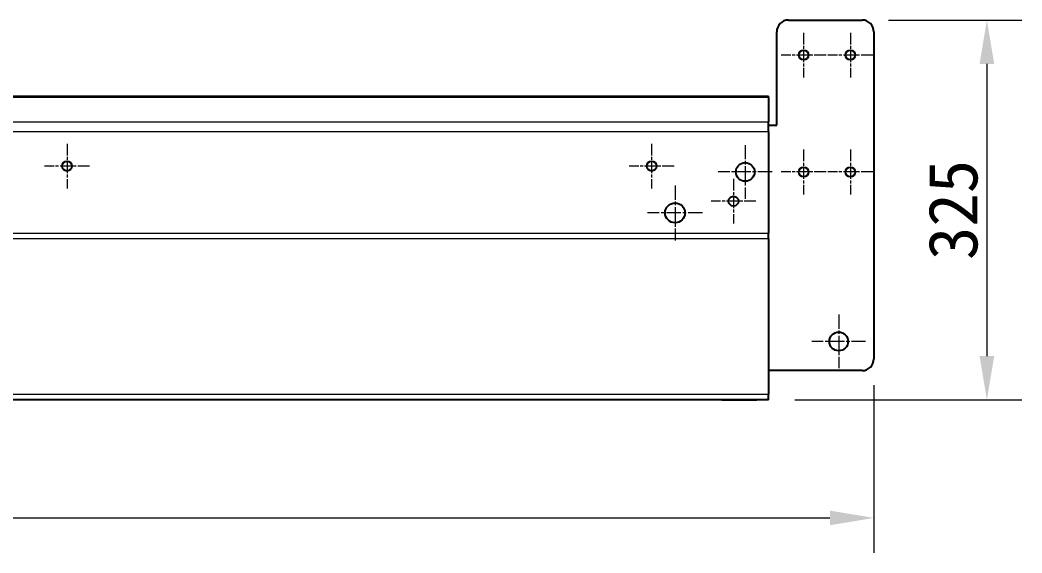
# Model space of a CAD drawing. Header units: millimetres. Extents: x 90 to 6218, y 82 to 4373.
# Drawn here: x 1961 to 2818, y 1977 to 2433 of the extents above; entities that cross this region are included whole.
import ezdxf

# ---------------------------------------------------------------- set-up
doc = ezdxf.new("R2010")
doc.units = ezdxf.units.MM
doc.header["$LTSCALE"] = 15
doc.linetypes.add('CHAIN', pattern=[0.3543, 0.2362, -0.0295, 0.0591, -0.0295])
doc.layers.add('中心标记 (ISO)', color=1, linetype='CHAIN', lineweight=18, true_color=0xff0000)
doc.layers.add('尺寸 (ISO)', color=7, linetype='Continuous', lineweight=18, true_color=0x008000)
doc.layers.add('可见 (ISO)', color=7, linetype='Continuous', lineweight=25)
doc.layers.add('可见窄的 (ISO)', color=7, linetype='Continuous', lineweight=18)
doc.styles.add('最新国标', font='simfang.ttf')
doc.dimstyles.new('默认 (GB)', dxfattribs={"dimscale": 15, "dimtxt": 2.8, "dimasz": 2.5, "dimexe": 2, "dimexo": 1.5, "dimgap": 0.5, "dimtad": 1, "dimtoh": 1, "dimdsep": 46, "dimtxsty": '最新国标', "dimcen": 0.09, "dimdle": 10, "dimclrd": 256, "dimclre": 256, "dimclrt": 256, "dimazin": 2, "dimtfac": 0.535714, "dimtdec": 3, "dimtmove": 0, "dimatfit": 3, "dimfxl": 0, "dimtolj": 1, "dimlwd": -1, "dimlwe": -1, "dimarcsym": 0})

# ---------------------------------------------------------------- blocks, each defined once
blk = doc.blocks.new('*D21')
at = {"layer": 'Defpoints', "color": 0, "transparency": 16777216}
for p in [(2681.11, 2432.74), (2601.11, 2107.74), (2787.84, 2107.74)]:
    blk.add_point(p, dxfattribs=at)
at = {"layer": '尺寸 (ISO)', "color": 116, "true_color": 0x00803f, "transparency": 16777216}
for p, q in [((2703.61, 2432.74), (2817.84, 2432.74)), ((2787.84, 2395.24), (2787.84, 2145.24)), ((2623.61, 2107.74), (2817.84, 2107.74))]:
    blk.add_line(p, q, dxfattribs=at)
for points in [[(2781.59, 2395.24), (2794.09, 2395.24), (2787.84, 2432.74)], [(2781.59, 2145.24), (2794.09, 2145.24), (2787.84, 2107.74)]]:
    blk.add_solid(points, dxfattribs=at)
at = {"layer": '尺寸 (ISO)', "transparency": 16777216, "insert": (2759.1, 2270.24), "char_height": 42, "attachment_point": 5, "rotation": 90, "style": '最新国标'}
blk.add_mtext('\\A1;325', dxfattribs=at)
blk = doc.blocks.new('*D22')
at = {"layer": 'Defpoints', "color": 0, "transparency": 16777216}
for p in [(2691.11, 2142.74), (941.11, 2138.74), (2691.11, 2006.76)]:
    blk.add_point(p, dxfattribs=at)
at = {"layer": '尺寸 (ISO)', "color": 116, "true_color": 0x00803f, "transparency": 16777216}
for p, q in [((2691.11, 2120.24), (2691.11, 1976.76)), ((941.11, 2116.24), (941.11, 1976.76)), ((978.61, 2006.76), (2653.61, 2006.76))]:
    blk.add_line(p, q, dxfattribs=at)
for points in [[(978.61, 2013.01), (978.61, 2000.51), (941.11, 2006.76)], [(2653.61, 2013.01), (2653.61, 2000.51), (2691.11, 2006.76)]]:
    blk.add_solid(points, dxfattribs=at)
at = {"layer": '尺寸 (ISO)', "transparency": 16777216, "insert": (1816.11, 2035.5), "char_height": 42, "attachment_point": 5, "style": '最新国标'}
blk.add_mtext('\\A1;1750', dxfattribs=at)

msp = doc.modelspace()

# ---------------------------------------------------------------- linework, layer by layer
at = {"layer": '中心标记 (ISO)', "ltscale": 2.842813}
for p, q in [((2631.108, 2421.931), (2631.108, 2383.555)), ((2671.108, 2421.931), (2671.108, 2383.555)), ((2650.296, 2402.743), (2611.92, 2402.743)), ((2690.296, 2402.743), (2651.92, 2402.743)), ((2001.108, 2326.931), (2001.108, 2288.555)), ((2501.108, 2326.931), (2501.108, 2288.555)), ((2631.108, 2321.931), (2631.108, 2283.555)), ((2671.108, 2321.931), (2671.108, 2283.555)), ((2020.296, 2307.743), (1981.92, 2307.743)), ((2520.296, 2307.743), (2481.92, 2307.743)), ((2571.108, 2296.931), (2571.108, 2258.555)), ((2650.296, 2302.743), (2611.92, 2302.743)), ((2690.296, 2302.743), (2651.92, 2302.743)), ((2590.296, 2277.743), (2551.92, 2277.743))]:
    msp.add_line(p, q, dxfattribs=at)
at = {"layer": '中心标记 (ISO)', "ltscale": 3.407603}
for p, q in [((2581.108, 2325.743), (2581.108, 2279.743)), ((2604.108, 2302.743), (2558.108, 2302.743)), ((2661.108, 2180.743), (2661.108, 2134.743)), ((2684.108, 2157.743), (2638.108, 2157.743))]:
    msp.add_line(p, q, dxfattribs=at)
at = {"layer": '中心标记 (ISO)', "ltscale": 3.481683}
for p, q in [((2521.108, 2291.243), (2521.108, 2244.243)), ((2544.608, 2267.743), (2497.608, 2267.743))]:
    msp.add_line(p, q, dxfattribs=at)
at = {"layer": '可见 (ISO)'}
for p, q in [((2618.108, 2432.743), (2681.108, 2432.743)), ((2608.108, 2342.743), (2608.108, 2422.743)), ((2691.108, 2422.743), (2691.108, 2142.743)), ((1242.669, 2367.743), (2601.108, 2367.743)), ((2601.108, 2366.403), (2601.108, 2367.743)), ((2601.108, 2366.403), (2601.108, 2345.63)), ((2601.108, 2336.969), (2601.108, 2345.63)), ((2601.108, 2342.743), (2608.108, 2342.743)), ((2601.108, 2336.969), (2601.108, 2250.422)), ((2601.108, 2245.422), (2601.108, 2250.422)), ((2601.108, 2245.422), (2601.108, 2112.743)), ((2681.108, 2132.743), (2601.108, 2132.743)), ((2601.108, 2107.743), (2601.108, 2112.743)), ((2601.108, 2107.743), (1031.108, 2107.743)), ((2561.108, 2107.743), (2561.108, 2107.743)), ((2561.108, 2107.743), (2591.108, 2107.743))]:
    msp.add_line(p, q, dxfattribs=at)
for centre, radius in [((2631.108, 2402.743), 4.188), ((2671.108, 2402.743), 4.188), ((2001.108, 2307.743), 4.188), ((2501.108, 2307.743), 4.188), ((2581.108, 2302.743), 8), ((2631.108, 2302.743), 4.188), ((2671.108, 2302.743), 4.188), ((2571.108, 2277.743), 4.188), ((2521.108, 2267.743), 8.5), ((2661.108, 2157.743), 8)]:
    msp.add_circle(centre, radius, dxfattribs=at)
for centre, start, end in [((2618.108, 2422.743), 90, 180), ((2681.108, 2422.743), 0, 90), ((2681.108, 2142.743), 270, 0), ((2591.108, 2117.743), 270, 270.20702)]:
    msp.add_arc(centre, 10, start, end, dxfattribs=at)
at = {"layer": '可见窄的 (ISO)'}
for p, q in [((2601.108, 2366.403), (1242.669, 2366.403)), ((1206.688, 2345.63), (2601.108, 2345.63)), ((2601.108, 2336.969), (1201.688, 2336.969)), ((1037.108, 2250.422), (2601.108, 2250.422)), ((2601.108, 2245.422), (1037.108, 2245.422)), ((1031.108, 2112.743), (2601.108, 2112.743)), ((2591.108, 2107.743), (2591.108, 2107.743))]:
    msp.add_line(p, q, dxfattribs=at)

# ---------------------------------------------------------------- dimensions: what is measured, and where the dimension line sits
at = {"layer": '尺寸 (ISO)', "color": 116, "true_color": 0x00803f}
dim = msp.add_linear_dim(base=(2787.839, 2107.743), p1=(2681.108, 2432.743), p2=(2601.108, 2107.743), angle=270, dimstyle='默认 (GB)', override={"dimgap": 0.5, "dimtoh": 0, "dimdec": 2, "dimtol": 0, "dimlim": 0, "dimtp": 0, "dimtm": 0, "dimtdec": 3, "dimtofl": 0, "dimatfit": 1}, dxfattribs=at)
dim.commit()
dim.dimension.update_dxf_attribs({"geometry": '*D21', "text_midpoint": (2787.839, 2270.243), "dimtype": 160})
dim = msp.add_linear_dim(base=(2691.108, 2006.756), p1=(941.108, 2138.743), p2=(2691.108, 2142.743), dimstyle='默认 (GB)', override={"dimgap": 0.5, "dimtoh": 0, "dimdec": 2, "dimtol": 0, "dimlim": 0, "dimtp": 0, "dimtm": 0, "dimtdec": 3, "dimtofl": 0, "dimatfit": 1}, dxfattribs=at)
dim.commit()
dim.dimension.update_dxf_attribs({"geometry": '*D22', "text_midpoint": (1816.108, 2006.756), "dimtype": 160})

doc.saveas('drawing.dxf')
